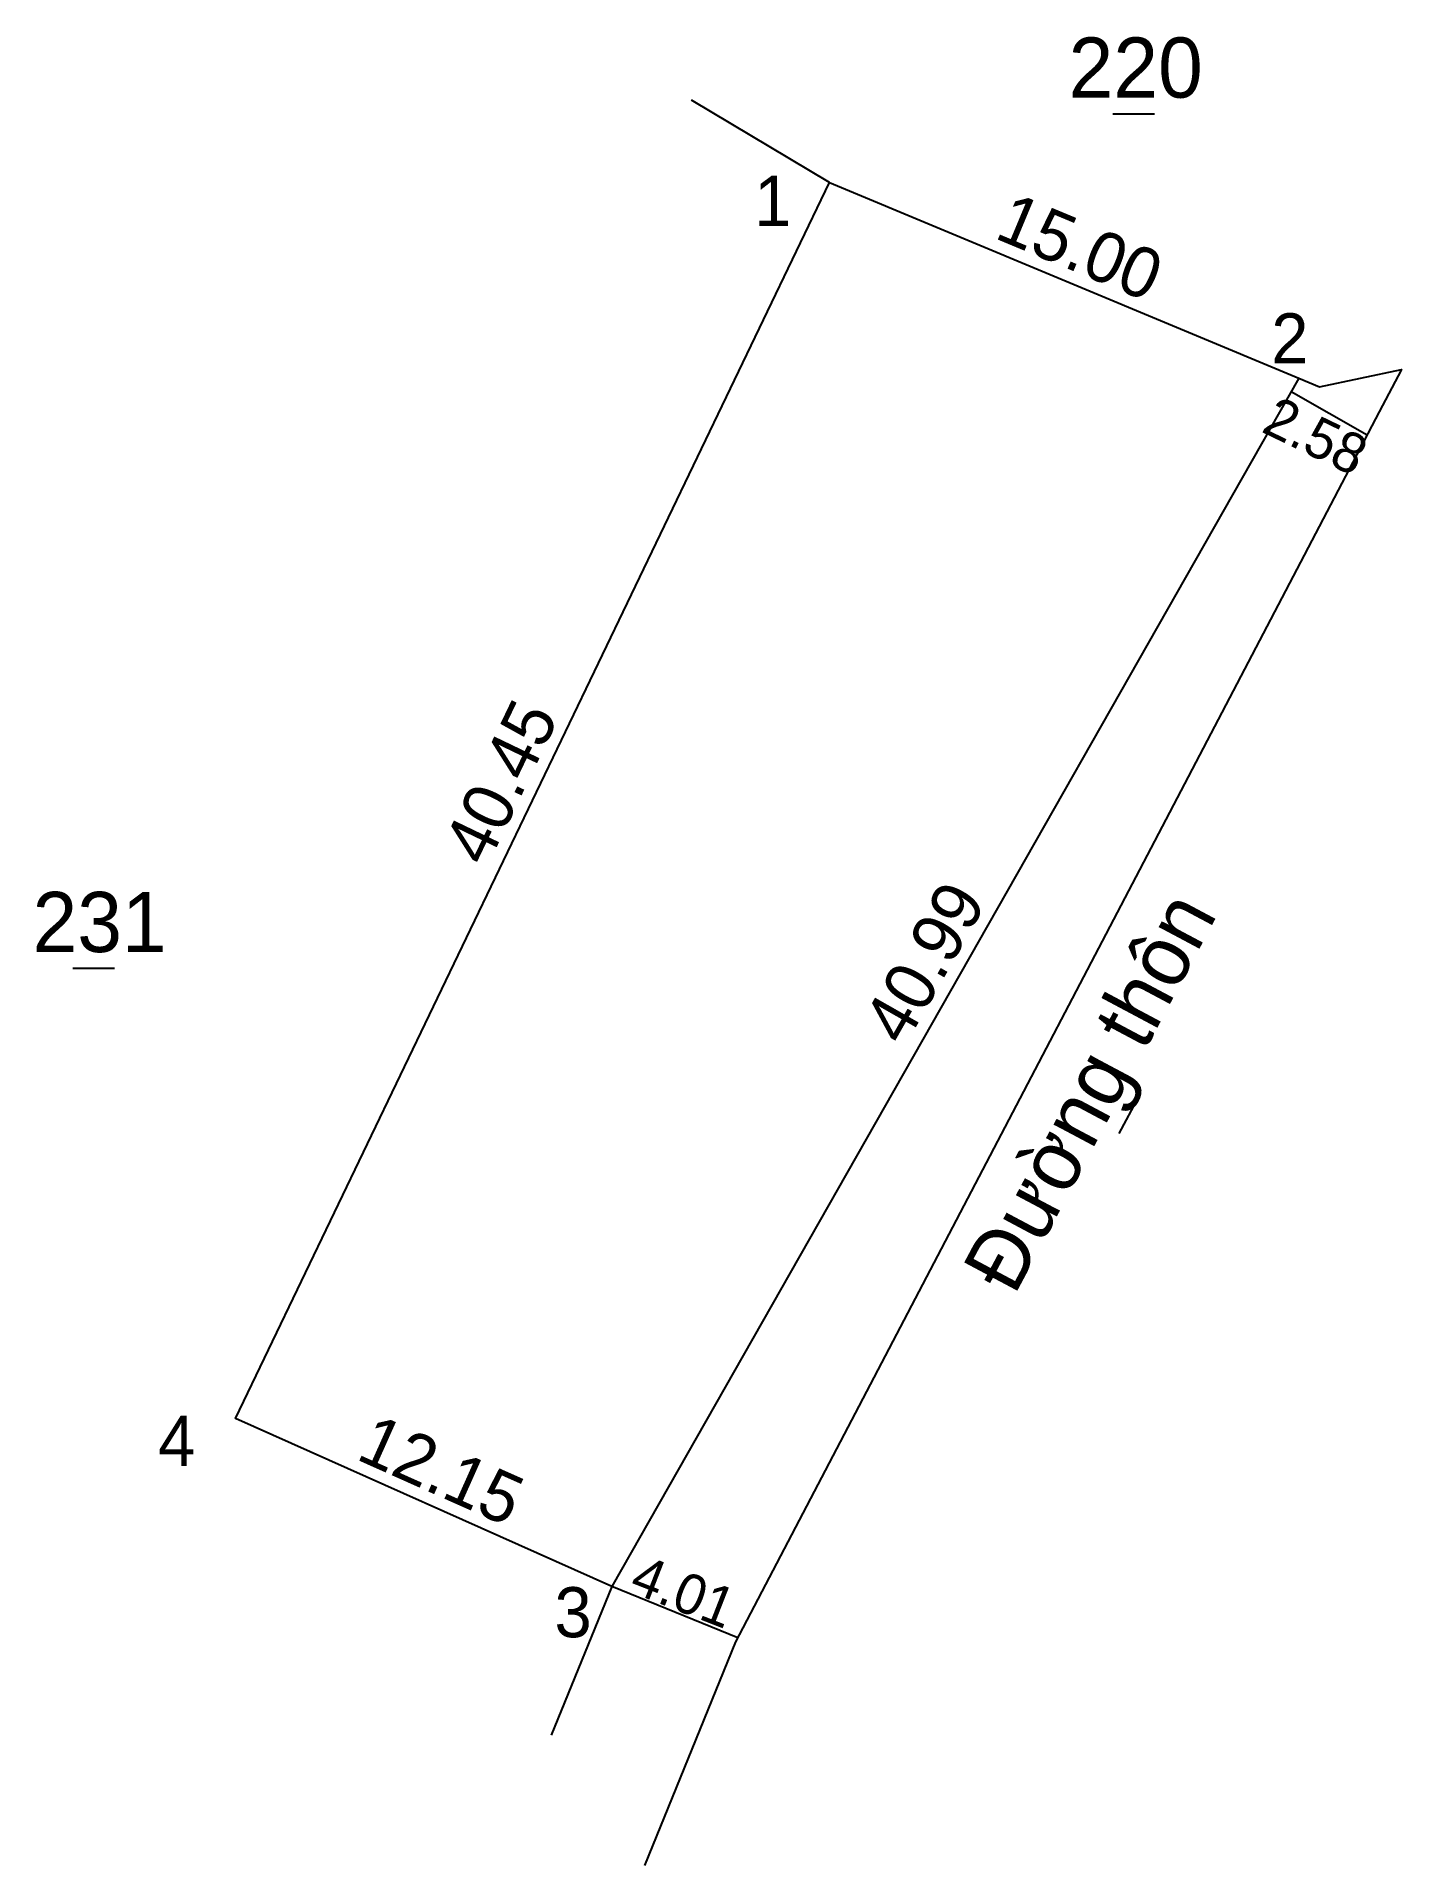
# Model space of a CAD drawing. Extents: x 538886.5 to 538926.8, y 1850353.8 to 1850407.8.
import ezdxf

# ---------------------------------------------------------------- set-up
doc = ezdxf.new("R2010")
doc.units = 0
doc.layers.add('Level 5', color=7, linetype='Continuous')

msp = doc.modelspace()

# ---------------------------------------------------------------- linework, layer by layer
at = {"layer": 'Level 5'}
for p, q in [((538909.93, 1850403.46), (538905.863, 1850405.88)), ((538918.29, 1850405.485), (538919.514, 1850405.485)), ((538925.787, 1850396.004), (538923.544, 1850397.28)), ((538887.616, 1850380.288), (538888.84, 1850380.288)), ((538918.477, 1850375.411), (538919.053, 1850376.492)), ((538903.507, 1850362.05), (538901.723, 1850357.666)), ((538907.222, 1850360.539), (538903.507, 1850362.05))]:
    msp.add_line(p, q, dxfattribs=at)
msp.add_lwpolyline([(538923.773, 1850397.683), (538903.507, 1850362.05), (538892.409, 1850367.001), (538909.93, 1850403.46)], close=True, dxfattribs=at)
for points in [[(538923.773, 1850397.683), (538924.38, 1850397.43), (538926.8, 1850397.94), (538926.147, 1850396.693)], [(538926.147, 1850396.693), (538907.16, 1850360.42), (538904.477, 1850353.826)]]:
    msp.add_lwpolyline(points, dxfattribs=at)

# ---------------------------------------------------------------- texts
for s, height, p in [('220', 1.7747, (538916.982, 1850405.958)), ('1', 1.479, (538907.705, 1850402.174)), ('2', 1.479, (538922.959, 1850398.12)), ('231', 1.7747, (538886.422, 1850380.761)), ('4', 1.479, (538890.123, 1850365.61)), ('3', 1.479, (538901.817, 1850360.554))]:
    msp.add_text(s, height=height, dxfattribs=at).set_placement(p)
for s, height, rotation, p in [('15.00', 1.4789, 337.3492, (538914.756, 1850401.831)), ('2.58', 1.1831, 334.1956, (538922.63, 1850396.121)), ('40.45', 1.4789, 64.3321, (538899.816, 1850383.234)), ('40.99', 1.4789, 60.3717, (538912.139, 1850377.946)), ('Đường thôn', 1.7747, 61.9589, (538915.379, 1850370.602)), ('12.15', 1.4789, 335.956, (538895.923, 1850365.822)), ('4.01', 1.1831, 338.6921, (538903.981, 1850361.911))]:
    msp.add_text(s, height=height, rotation=rotation, dxfattribs=at).set_placement(p)

doc.saveas('drawing.dxf')
